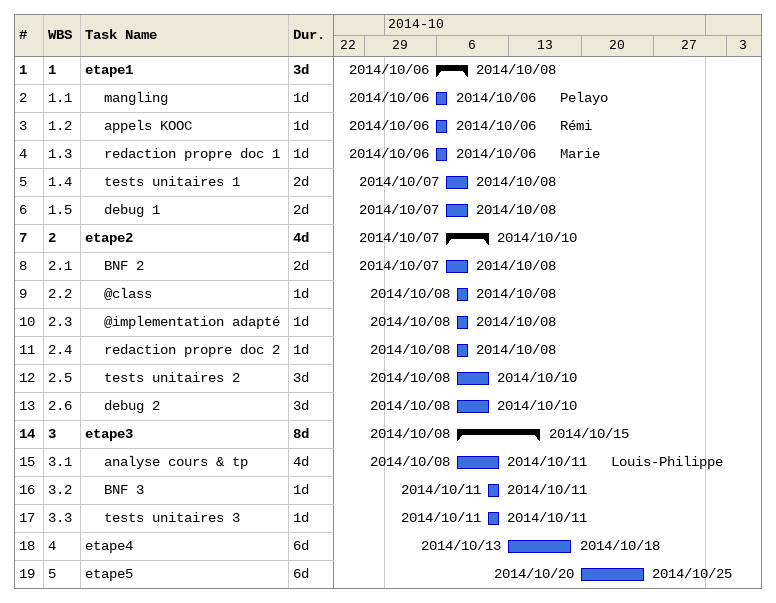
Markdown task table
| ID | WBS | Task | Duration | Start | Finish | Resources |
|---|---|---|---|---|---|---|
| 1 | 1 | **etape1** | 3d | 2014-10-06 | 2014-10-08 |  |
| 2 | 1.1 | mangling | 1d | 2014-10-06 | 2014-10-06 | Pelayo |
| 3 | 1.2 | appels KOOC | 1d | 2014-10-06 | 2014-10-06 | Rémi |
| 4 | 1.3 | redaction propre doc 1 | 1d | 2014-10-06 | 2014-10-06 | Marie |
| 5 | 1.4 | tests unitaires 1 | 2d | 2014-10-07 | 2014-10-08 |  |
| 6 | 1.5 | debug 1 | 2d | 2014-10-07 | 2014-10-08 |  |
| 7 | 2 | **etape2** | 4d | 2014-10-07 | 2014-10-10 |  |
| 8 | 2.1 | BNF 2 | 2d | 2014-10-07 | 2014-10-08 |  |
| 9 | 2.2 | @class | 1d | 2014-10-08 | 2014-10-08 |  |
| 10 | 2.3 | @implementation adapté | 1d | 2014-10-08 | 2014-10-08 |  |
| 11 | 2.4 | redaction propre doc 2 | 1d | 2014-10-08 | 2014-10-08 |  |
| 12 | 2.5 | tests unitaires 2 | 3d | 2014-10-08 | 2014-10-10 |  |
| 13 | 2.6 | debug 2 | 3d | 2014-10-08 | 2014-10-10 |  |
| 14 | 3 | **etape3** | 8d | 2014-10-08 | 2014-10-15 |  |
| 15 | 3.1 | analyse cours & tp | 4d | 2014-10-08 | 2014-10-11 | Louis-Philippe |
| 16 | 3.2 | BNF 3 | 1d | 2014-10-11 | 2014-10-11 |  |
| 17 | 3.3 | tests unitaires 3 | 1d | 2014-10-11 | 2014-10-11 |  |
| 18 | 4 | etape4 | 6d | 2014-10-13 | 2014-10-18 |  |
| 19 | 5 | etape5 | 6d | 2014-10-20 | 2014-10-25 |  |
